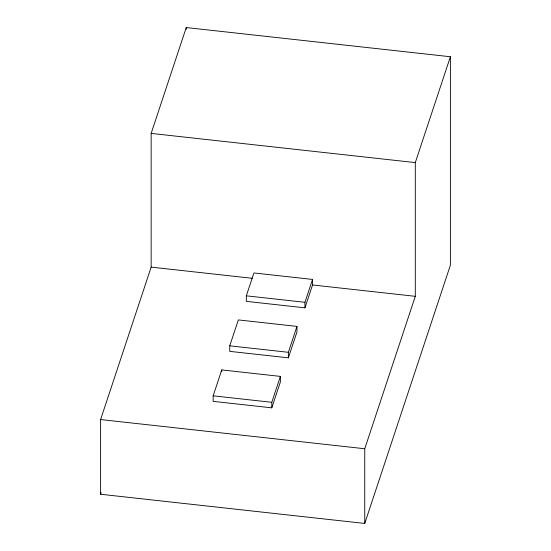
<?xml version="1.0" encoding="UTF-8"?>
<svg xmlns="http://www.w3.org/2000/svg" width="551" height="551" viewBox="0 0 551 551"><rect width="100%" height="100%" fill="white"/><g stroke="black" fill="none" stroke-linecap="round" stroke-linejoin="round"><path stroke-width="0.83" d="M151.153 133.404L186.252 27.55L450.394 56.746L450.394 265.169L364.748 523.45L100.606 494.254L100.606 419.552L151.153 267.125L151.153 133.404L415.296 162.6L450.394 56.746M100.606 494.254L101.143 492.622M213.161 395.825L221.757 369.914L280.383 376.395L280.383 381.926L271.788 407.836L213.161 401.355L213.161 395.825L271.788 402.306L280.383 376.395M229.746 345.821L238.335 319.917L296.961 326.392L296.961 331.929L288.373 357.84L229.746 351.359L229.746 345.821L288.373 352.303L296.961 326.392M246.325 295.825L253.908 272.952L312.534 279.433L312.534 284.963L304.951 307.837L246.325 301.356L246.325 295.825L304.951 302.306L312.534 279.433M364.748 523.45L364.748 448.748L415.296 296.321L415.296 162.6M151.153 267.125L252.213 278.296M312.534 284.963L415.296 296.321M100.606 419.552L364.748 448.748M304.951 302.306L304.951 307.837M288.373 352.303L288.373 357.84M271.788 402.306L271.788 407.836M221.757 369.914L221.757 371.498M186.252 27.55L186.252 29.265"/></g></svg>
